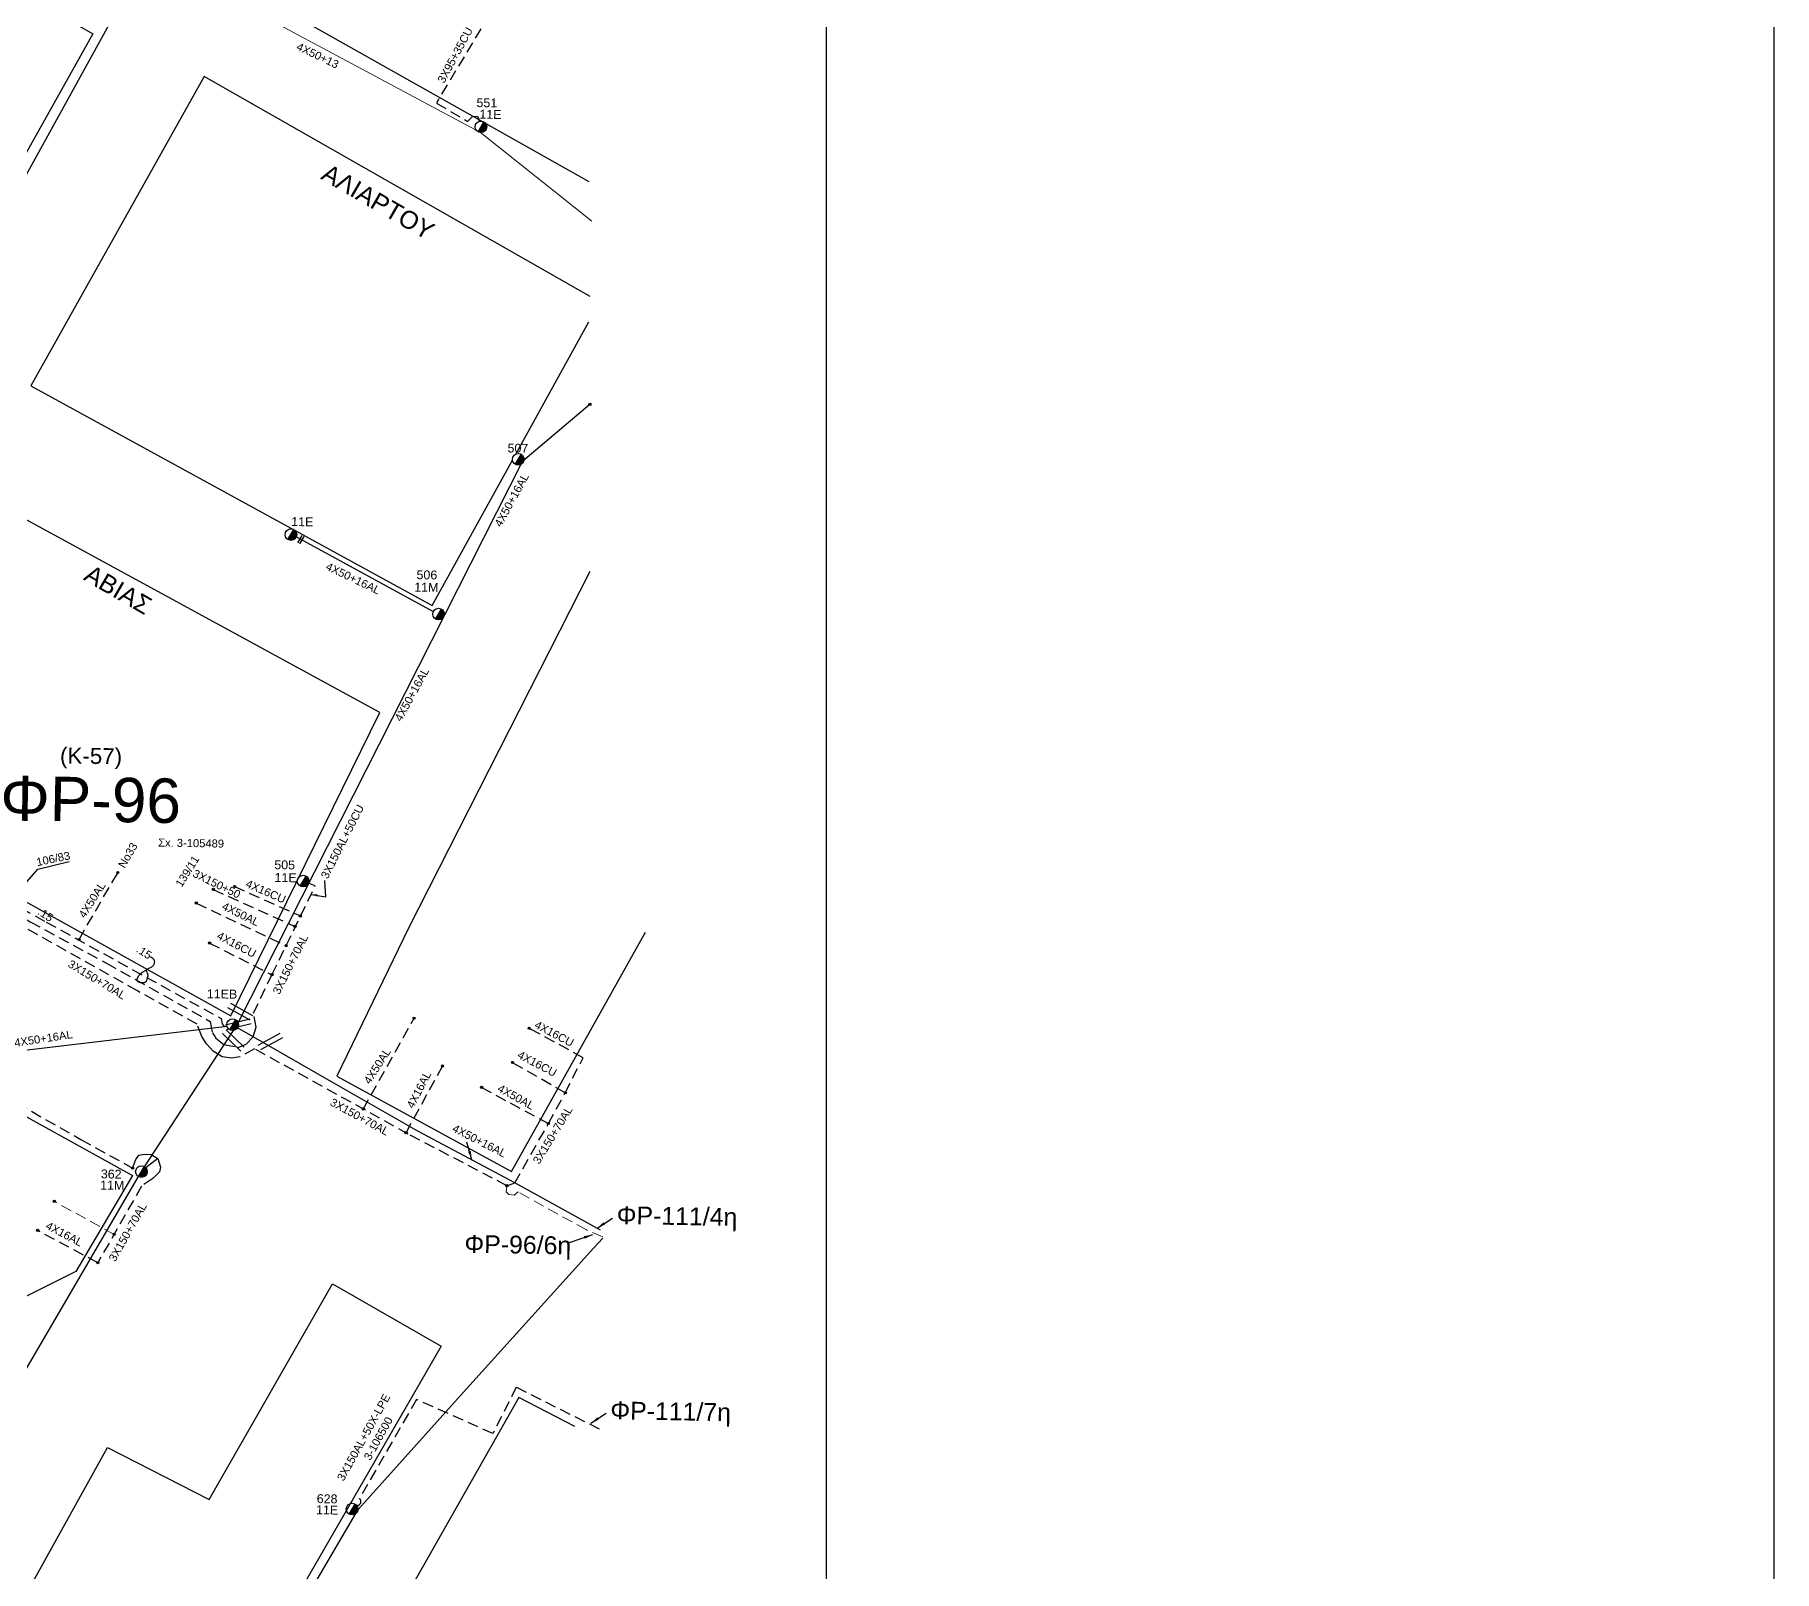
# Model space of a CAD drawing. Header units: millimetres. Extents: x 2875 to 4053, y 1200 to 1741.
# Drawn here: x 3849.9 to 4052.7, y 1379.4 to 1558.4 of the extents above; entities that cross this region are included whole.
import ezdxf

# ---------------------------------------------------------------- set-up
doc = ezdxf.new("R2010")
doc.units = ezdxf.units.MM
doc.linetypes.add('DASHED', pattern=[19.05, 12.7, -6.35])
doc.layers.add('Άγνωστα', color=7, linetype='Continuous', lineweight=5)
for name, color, linetype in [('Γυμνά εναέρια ΧΤ και ΦΟΠ (3Φ)   4x50+16AL', 7, 'Continuous'), ('Εναέρια παροχή ΧΤ 4x16', 7, 'Continuous'), ('Επιγραφές - Σχήματα', 7, 'Continuous'), ('Καλώδια ΧΤ   3x150+70AL', 7, 'DASHED'), ('Καλώδια ΧΤ   3x150AL+50CU', 7, 'DASHED'), ('Καλώδια ΧΤ   3x150AL+50XLPE', 7, 'DASHED'), ('Καλώδια ΧΤ   3x95+35 CU', 7, 'DASHED'), ('Μηχανική τομή', 7, 'Continuous'), ('ΠΙΝΑΚΙΔΑ', 7, 'Continuous'), ('Στύλος ΦΜ', 7, 'Continuous'), ('Στύλος ΦΜ @ 1', 7, 'Continuous'), ('Συνδέσεις', 7, 'Continuous'), ('Συνεστραμμένα ΧΤ   3x70+54.6+25 AL', 7, 'SYN_LINE'), ('Συνεστραμμένα ΧΤ   4x120+25 AL', 7, 'SYN_LINE'), ('Τομή', 7, 'Continuous'), ('Υπόβαθρο ΔΕΗ', 7, 'Continuous'), ('Υπόγεια Καλώδια Δικτύου ΧΤ   .15', 7, 'DASHED'), ('Υπόγεια καλώδια Παροχών ΧΤ   4x16AL', 7, 'DASHED'), ('Υπόγεια καλώδια Παροχών ΧΤ   4x16CU', 7, 'DASHED'), ('Υπόγεια καλώδια Παροχών ΧΤ   4x50AL', 7, 'DASHED')]:
    doc.layers.add(name, color=color, linetype=linetype)
doc.styles.get("Standard").update_dxf_attribs({"font": 'ARIAL.TTF'})
doc.linetypes.add('SYN_LINE', pattern='A,0.5,-0.0001,["/\\/\\/\\/",Standard,S=0.1,R=0,X=0,Y=-0.05],-0.25', length=0.7501)
doc.dimstyles.new('ISO-25', dxfattribs={"dimtxt": 2.5, "dimasz": 1, "dimexe": 1.25, "dimexo": 0.625, "dimtad": 1, "dimtxsty": 'Standard', "dimcen": 2.5, "dimadec": 0, "dimazin": 0, "dimtfac": 1, "dimtmove": 0, "dimatfit": 3, "dimfxl": 1.25, "dimarcsym": 0})

# ---------------------------------------------------------------- blocks, each defined once
blk = doc.blocks.new('_ΣΥΝΔΕΣΗ')
at = {"layer": 'Συνδέσεις', "linetype": 'SYN_LINE', "ltscale": 40}
blk.add_hatch(color=256, dxfattribs=at).paths.add_polyline_path([(0.5, -0.01, 1), (-0.5, -0.01, 1)])
at = {"layer": 'Συνδέσεις'}
blk.add_circle((0, -0.01), 0.5, dxfattribs=at)
blk = doc.blocks.new('ΥΠΑΡΧΩΝ ΤΣΙΜΕΝΤΕΝΙΟΣ ΣΤΥΛΟΣ')
at = {"layer": 'Στύλος ΦΜ'}
blk.add_hatch(color=256, dxfattribs=at).paths.add_polyline_path([(-1.29, -2.28, 0.574793), (2.62, 0, 0.268822), (1.3, 2.27)])
blk.add_line((-1.29, -2.28), (1.3, 2.27), dxfattribs=at)
blk.add_circle((0, 0), 2.62, dxfattribs=at)
at = {"layer": 'Στύλος ΦΜ', "flags": 4}
for tag, p in [('ΑΡΙΘΜΟΣ', (-4.68, 8.05)), ('ΤΥΠΟΣ', (-4.91, 3.03))]:
    blk.add_attdef(tag, p, '', height=4, dxfattribs=at)
blk = doc.blocks.new('ΤΟΜΗ')
at = {"layer": 'Τομή', "ltscale": 40}
for p, q in [((-5.68, 0), (5.68, 0)), ((5.68, -2.33), (-5.68, -2.33))]:
    blk.add_line(p, q, dxfattribs=at)
blk = doc.blocks.new('ΜΗΧΑΝΙΚΗ ΤΟΜΗ')
at = {"layer": 'Μηχανική τομή', "ltscale": 40}
for p, q in [((-1.89, 0.78), (1.89, 0.78)), ((1.89, 0), (-1.89, 0))]:
    blk.add_line(p, q, dxfattribs=at)

msp = doc.modelspace()

# ---------------------------------------------------------------- linework, layer by layer
at = {"layer": 'Άγνωστα', "color": 85, "ltscale": 0.1}
msp.add_lwpolyline([(3863.481, 1567.65), (3901.874, 1547.054), (3914.852, 1536.719)], dxfattribs=at)
at = {"layer": 'Άγνωστα', "color": 6, "linetype": 'DASHED', "ltscale": 0.1}
msp.add_lwpolyline([(3916.133, 1418.357), (3914.232, 1419.149), (3906.276, 1423.576), (3905.801, 1423.182), (3905.189, 1423.293), (3904.867, 1423.607), (3904.961, 1424.306)], dxfattribs=at)
at = {"layer": 'Άγνωστα', "color": 2, "linetype": 'DASHED', "ltscale": 0.1}
msp.add_lwpolyline([(3859.192, 1418.631), (3852.23, 1422.473)], dxfattribs=at)
at = {"layer": 'Γυμνά εναέρια ΧΤ και ΦΟΠ (3Φ)   4x50+16AL', "color": 27, "ltscale": 0.1}
for points in [[(3873.643, 1443.301), (3879.528, 1454.858), (3906.836, 1508.77), (3914.637, 1515.372)], [(3880.374, 1499.947), (3896.382, 1491.238)]]:
    msp.add_lwpolyline(points, dxfattribs=at)
at = {"layer": 'Γυμνά εναέρια ΧΤ και ΦΟΠ (3Φ)   4x50+16AL', "color": 151}
msp.add_lwpolyline([(3839.553, 1439.027), (3872.349, 1442.901)], dxfattribs=at)
at = {"layer": 'Γυμνά εναέρια ΧΤ και ΦΟΠ (3Φ)   4x50+16AL', "color": 2}
for points in [[(3887.589, 1386.482), (3887.658, 1386.6), (3899.556, 1399.833), (3915.087, 1417.05), (3916.13, 1418.207)], [(3874.516, 1364.057), (3878.184, 1370.433), (3887.362, 1386.095)]]:
    msp.add_lwpolyline(points, dxfattribs=at)
at = {"layer": 'Εναέρια παροχή ΧΤ 4x16', "color": 133, "linetype": 'Continuous'}
msp.add_lwpolyline([(3915.883, 1419.117), (3905.891, 1424.622), (3894.591, 1430.663), (3884.507, 1436.406), (3873.562, 1442.687)], dxfattribs=at)
at = {"layer": 'Επιγραφές - Σχήματα'}
msp.add_lwpolyline([(3862.888, 1449.471), (3862.975, 1449.279), (3863.038, 1449.119), (3863.079, 1448.986), (3863.103, 1448.875), (3863.112, 1448.782), (3863.11, 1448.703), (3863.1, 1448.633), (3863.084, 1448.567), (3863.066, 1448.501), (3863.047, 1448.437), (3863.026, 1448.374), (3863.004, 1448.313), (3862.981, 1448.255), (3862.957, 1448.202), (3862.932, 1448.153), (3862.907, 1448.11), (3862.881, 1448.073), (3862.855, 1448.042), (3862.828, 1448.017), (3862.799, 1447.996), (3862.768, 1447.98), (3862.734, 1447.967), (3862.698, 1447.957), (3862.658, 1447.949), (3862.614, 1447.944), (3862.567, 1447.94), (3862.517, 1447.938), (3862.466, 1447.939), (3862.414, 1447.942), (3862.361, 1447.947), (3862.309, 1447.954), (3862.258, 1447.964), (3862.208, 1447.976), (3862.161, 1447.99), (3862.117, 1448.007), (3862.075, 1448.026), (3862.037, 1448.048), (3862.002, 1448.071), (3861.971, 1448.096), (3861.945, 1448.123), (3861.923, 1448.151), (3861.906, 1448.182), (3861.893, 1448.214), (3861.885, 1448.248), (3861.881, 1448.284), (3861.881, 1448.322), (3861.884, 1448.362), (3861.892, 1448.404), (3861.903, 1448.448), (3861.918, 1448.494), (3861.936, 1448.542), (3861.958, 1448.59), (3861.983, 1448.639), (3862.012, 1448.689), (3862.044, 1448.739), (3862.079, 1448.789), (3862.118, 1448.839), (3862.16, 1448.888), (3862.206, 1448.937), (3862.255, 1448.986), (3862.308, 1449.035), (3862.366, 1449.084), (3862.428, 1449.132), (3862.494, 1449.181), (3862.565, 1449.23), (3862.639, 1449.279), (3862.717, 1449.328), (3862.797, 1449.376), (3862.879, 1449.424), (3862.962, 1449.471), (3863.045, 1449.518), (3863.127, 1449.563), (3863.208, 1449.607), (3863.286, 1449.65), (3863.363, 1449.693), (3863.436, 1449.736), (3863.505, 1449.779), (3863.57, 1449.823), (3863.63, 1449.868), (3863.684, 1449.914), (3863.732, 1449.962), (3863.775, 1450.012), (3863.811, 1450.063), (3863.842, 1450.116), (3863.868, 1450.171), (3863.888, 1450.227), (3863.903, 1450.285), (3863.913, 1450.344), (3863.917, 1450.404), (3863.912, 1450.468), (3863.893, 1450.535), (3863.855, 1450.608), (3863.793, 1450.688), (3863.704, 1450.777), (3863.581, 1450.875), (3863.422, 1450.985)], dxfattribs=at)
at = {"layer": 'Επιγραφές - Σχήματα', "color": 2}
msp.add_lwpolyline([(3864.283, 1427.483), (3862.902, 1426.371)], dxfattribs=at)
at = {"layer": 'Καλώδια ΧΤ   3x150+70AL', "color": 6, "ltscale": 0.1}
for points in [[(3904.961, 1424.306), (3893.467, 1430.327), (3875.535, 1440.269), (3873.841, 1439.322), (3872.854, 1439.178), (3871.783, 1439.326), (3870.739, 1439.972), (3869.968, 1440.838), (3869.421, 1441.699), (3868.862, 1443.144), (3861.911, 1446.997), (3847.526, 1455.093), (3842.882, 1457.707), (3845.897, 1463.632)], [(3904.961, 1424.306), (3905.891, 1424.622), (3909.804, 1431.538), (3911.766, 1435.121), (3913.849, 1439.222)]]:
    msp.add_lwpolyline(points, dxfattribs=at)
at = {"layer": 'Καλώδια ΧΤ   3x150+70AL', "color": 27, "ltscale": 0.1}
msp.add_lwpolyline([(3846.463, 1463.335), (3844.009, 1458.278), (3849.408, 1455.061), (3858.292, 1450.247), (3870.391, 1443.434), (3870.64, 1442.121), (3871.035, 1441.482), (3871.972, 1440.767), (3873.66, 1440.422), (3874.593, 1440.812), (3875.398, 1441.656), (3875.733, 1442.778), (3875.445, 1444.408), (3877.58, 1448.889), (3877.58, 1448.889), (3882.639, 1459.259), (3881.838, 1459.574)], dxfattribs=at)
at = {"layer": 'Καλώδια ΧΤ   3x150+70AL', "color": 2, "ltscale": 0.1}
msp.add_lwpolyline([(3861.352, 1426.348), (3861.718, 1427.369), (3862.09, 1427.868), (3862.741, 1427.968), (3863.515, 1427.954), (3864.283, 1427.483), (3864.613, 1426.466), (3864.493, 1425.915), (3863.708, 1425.146), (3862.384, 1424.231), (3857.286, 1415.322)], dxfattribs=at)
at = {"layer": 'Καλώδια ΧΤ   3x150AL+50XLPE', "color": 2, "linetype": 'DASHED', "ltscale": 0.1}
msp.add_lwpolyline([(3915.749, 1395.93), (3906.061, 1400.817), (3903.338, 1395.419), (3894.445, 1399.389), (3887.778, 1387.85, -0.7694084), (3887.444, 1387.046)], format="xyb", dxfattribs=at)
at = {"layer": 'Καλώδια ΧΤ   3x95+35 CU', "color": 85, "ltscale": 0.1}
msp.add_lwpolyline([(3901.931, 1559.126), (3896.75, 1550.476), (3900.374, 1548.349), (3900.971, 1548.929), (3901.551, 1548.964), (3901.696, 1548.606), (3901.714, 1548.569), (3901.681, 1548.335)], dxfattribs=at)
at = {"layer": 'ΠΙΝΑΚΙΔΑ'}
msp.add_lwpolyline([(2883.045, 1200.853), (3942.226, 1200.46), (3942.226, 1741.119), (2883.045, 1741.119)], close=True, dxfattribs=at)
at = {"layer": 'ΠΙΝΑΚΙΔΑ', "ltscale": 10}
msp.add_lwpolyline([(3921.474, 1200.619), (4052.663, 1200.44), (4052.663, 1741.119), (3921.502, 1741.119)], dxfattribs=at)
at = {"layer": 'Συνεστραμμένα ΧΤ   3x70+54.6+25 AL', "color": 2, "ltscale": 10}
for points in [[(3862.745, 1426.514), (3873.116, 1442.404)], [(3843.256, 1393.274), (3852.039, 1408.246), (3862.032, 1425.361)]]:
    msp.add_lwpolyline(points, dxfattribs=at)
at = {"layer": 'Συνεστραμμένα ΧΤ   4x120+25 AL', "color": 1, "linetype": 'SYN_LINE', "ltscale": 10}
msp.add_lwpolyline([(3802.267, 1459.983), (3812.203, 1476.845), (3820.17, 1490.786), (3832.449, 1512.671), (3846.012, 1536.789), (3863.198, 1567.974)], dxfattribs=at)
at = {"layer": 'Υπόβαθρο ΔΕΗ', "ltscale": 0.1}
for points in [[(3915.462, 1590.577), (3895.687, 1598.947), (3889.198, 1587.525), (3875.116, 1563.558), (3914.527, 1541.349)], [(3811.714, 1478.071), (3788.077, 1491.43), (3833.238, 1571.999), (3856.722, 1558.563), (3811.596, 1478.058)], [(3914.681, 1527.952), (3869.679, 1553.592), (3849.468, 1517.522), (3896.255, 1491.932), (3905.62, 1508.873)], [(3906.004, 1509.568), (3914.518, 1524.969)], [(3842.732, 1505.315), (3823.698, 1471.398), (3872.796, 1444.119), (3890.173, 1479.456), (3842.706, 1505.268)]]:
    msp.add_lwpolyline(points, dxfattribs=at)
at = {"layer": 'Υπόβαθρο ΔΕΗ'}
for points in [[(3914.63, 1495.868), (3893.502, 1454.307), (3885.144, 1437.067), (3905.521, 1425.957), (3921.124, 1453.834)], [(3816.056, 1406.491), (3792.949, 1419.03), (3812.051, 1453.081), (3842.826, 1435.71), (3861.346, 1425.507), (3854.729, 1414.286), (3827.093, 1400.501), (3817.013, 1405.971)], [(3912.865, 1396.244), (3906.366, 1399.63), (3862.1, 1321.657), (3885.471, 1308.671), (3892.569, 1321.136), (3906.17, 1346.297), (3914.264, 1362.096)]]:
    msp.add_lwpolyline(points, dxfattribs=at)
msp.add_lwpolyline([(3884.634, 1412.853), (3897.322, 1405.592), (3873.516, 1364.393), (3860.53, 1341.917), (3852.293, 1327.021), (3828.642, 1339.947), (3838.575, 1357.916), (3849.763, 1378.175), (3858.422, 1393.79), (3870.254, 1387.741)], close=True, dxfattribs=at)
at = {"layer": 'Υπόγεια Καλώδια Δικτύου ΧΤ   .15', "color": 2, "ltscale": 0.1}
msp.add_lwpolyline([(3845.332, 1463.928), (3840.842, 1455.208), (3834.429, 1443.898), (3840.903, 1440.083), (3841.21, 1439.508), (3841.269, 1438.396), (3841.273, 1437.685), (3855.323, 1429.688), (3861.352, 1426.348)], dxfattribs=at)
at = {"layer": 'Υπόγεια Καλώδια Δικτύου ΧΤ   .15', "color": 1, "ltscale": 0.1}
msp.add_lwpolyline([(3847.028, 1463.039), (3846.445, 1461.653), (3844.962, 1458.493), (3851.286, 1455.029), (3871.68, 1443.771), (3871.772, 1443.164), (3872.015, 1442.861), (3872.349, 1442.901)], dxfattribs=at)
at = {"layer": 'Υπόγεια καλώδια Παροχών ΧΤ   4x16AL', "color": 6, "ltscale": 0.1}
msp.add_lwpolyline([(3893.216, 1430.466), (3897.46, 1438.232)], dxfattribs=at)
at = {"layer": 'Υπόγεια καλώδια Παροχών ΧΤ   4x16AL', "color": 2, "ltscale": 0.1}
msp.add_lwpolyline([(3857.286, 1415.322), (3850.285, 1419.08)], dxfattribs=at)
at = {"layer": 'Υπόγεια καλώδια Παροχών ΧΤ   4x16CU', "color": 27, "ltscale": 0.1}
for points in [[(3870.749, 1458.812), (3880.266, 1454.528)], [(3873.205, 1459.189), (3880.896, 1455.742)], [(3870.315, 1452.582), (3877.58, 1448.889)]]:
    msp.add_lwpolyline(points, dxfattribs=at)
at = {"layer": 'Υπόγεια καλώδια Παροχών ΧΤ   4x16CU', "color": 6, "ltscale": 0.1}
for points in [[(3913.849, 1439.222), (3907.558, 1442.648)], [(3911.766, 1435.121), (3905.611, 1438.658)]]:
    msp.add_lwpolyline(points, dxfattribs=at)
at = {"layer": 'Υπόγεια καλώδια Παροχών ΧΤ   4x50AL', "color": 1, "ltscale": 0.1}
msp.add_lwpolyline([(3855.099, 1453.014), (3859.628, 1460.804)], dxfattribs=at)
at = {"layer": 'Υπόγεια καλώδια Παροχών ΧΤ   4x50AL', "color": 27, "ltscale": 0.1}
msp.add_lwpolyline([(3868.766, 1457.25), (3879.236, 1452.284)], dxfattribs=at)
at = {"layer": 'Υπόγεια καλώδια Παροχών ΧΤ   4x50AL', "color": 6, "ltscale": 0.1}
for points in [[(3888.224, 1433.226), (3894.149, 1443.822)], [(3902.012, 1435.757), (3909.804, 1431.538)]]:
    msp.add_lwpolyline(points, dxfattribs=at)

# ---------------------------------------------------------------- block references
at = {"layer": 'Μηχανική τομή', "xscale": 0.2590415103700861, "yscale": 0.2590415103700861, "zscale": 0.2590415103700861, "rotation": 239.5090725814745}
msp.add_blockref('ΜΗΧΑΝΙΚΗ ΤΟΜΗ', (3880.859, 1499.643), dxfattribs=at)
at = {"layer": 'Στύλος ΦΜ @ 1', "ltscale": 40}
ref = msp.add_blockref('ΥΠΑΡΧΩΝ ΤΣΙΜΕΝΤΕΝΙΟΣ ΣΤΥΛΟΣ', (3901.943, 1547.71), dxfattribs=dict(at, xscale=0.2590415103700448, yscale=0.2590415103700448, zscale=0.2590415103700448, rotation=359.0199368875902))
ref.add_attrib('ΤΥΠΟΣ', '11E', (3901.751, 1548.669), dxfattribs={"layer": 'Στύλος ΦΜ', "height": 1.0362, "rotation": 359.01994, "flags": 4})
ref.add_attrib('ΑΡΙΘΜΟΣ', '551', (3901.417, 1550.016), dxfattribs={"layer": 'Στύλος ΦΜ', "height": 1.0362, "rotation": 359.01994, "flags": 4})
ref = msp.add_blockref('ΥΠΑΡΧΩΝ ΤΣΙΜΕΝΤΕΝΙΟΣ ΣΤΥΛΟΣ', (3906.293, 1508.955), dxfattribs=dict(at, xscale=0.2590415103700448, yscale=0.2590415103700448, zscale=0.2590415103700448, rotation=359.0199368875902))
ref.add_attrib('ΤΥΠΟΣ', '507', (3905.033, 1509.76), dxfattribs={"layer": 'Στύλος ΦΜ', "height": 1.0362, "rotation": 359.01994, "flags": 4})
ref = msp.add_blockref('ΥΠΑΡΧΩΝ ΤΣΙΜΕΝΤΕΝΙΟΣ ΣΤΥΛΟΣ', (3879.798, 1500.186), dxfattribs=dict(at, xscale=0.2590415103700448, yscale=0.2590415103700448, zscale=0.2590415103700448, rotation=359.0199368875902))
ref.add_attrib('ΑΡΙΘΜΟΣ', '11E', (3879.827, 1501.19), dxfattribs={"layer": 'Στύλος ΦΜ', "height": 1.0362, "rotation": 359.01994, "flags": 4})
ref = msp.add_blockref('ΥΠΑΡΧΩΝ ΤΣΙΜΕΝΤΕΝΙΟΣ ΣΤΥΛΟΣ', (3897.006, 1490.928), dxfattribs=dict(at, xscale=0.2590415103700448, yscale=0.2590415103700448, zscale=0.2590415103700448, rotation=359.0199368875902))
ref.add_attrib('ΤΥΠΟΣ', '506', (3894.426, 1494.996), dxfattribs={"layer": 'Στύλος ΦΜ', "height": 1.0362, "rotation": 359.01994, "flags": 4})
ref.add_attrib('ΑΡΙΘΜΟΣ', '11M', (3894.167, 1493.556), dxfattribs={"layer": 'Στύλος ΦΜ', "height": 1.0362, "rotation": 359.01994, "flags": 4})
ref = msp.add_blockref('ΥΠΑΡΧΩΝ ΤΣΙΜΕΝΤΕΝΙΟΣ ΣΤΥΛΟΣ', (3881.22, 1459.805), dxfattribs=dict(at, xscale=0.2590415103700448, yscale=0.2590415103700448, zscale=0.2590415103700448, rotation=359.0199368875902))
ref.add_attrib('ΤΥΠΟΣ', '505', (3877.851, 1461.199), dxfattribs={"layer": 'Στύλος ΦΜ', "height": 1.0362, "rotation": 359.01994, "flags": 4})
ref.add_attrib('ΑΡΙΘΜΟΣ', '11E', (3877.884, 1459.712), dxfattribs={"layer": 'Στύλος ΦΜ', "height": 1.0362, "rotation": 359.01994, "flags": 4})
ref = msp.add_blockref('ΥΠΑΡΧΩΝ ΤΣΙΜΕΝΤΕΝΙΟΣ ΣΤΥΛΟΣ', (3873.005, 1443.073), dxfattribs=dict(at, xscale=0.2590415103700448, yscale=0.2590415103700448, zscale=0.2590415103700448, rotation=359.0199368875902))
ref.add_attrib('ΤΥΠΟΣ', '11EB', (3869.988, 1446.159), dxfattribs={"layer": 'Στύλος ΦΜ', "height": 1.0362, "rotation": 359.01994, "flags": 4})
ref = msp.add_blockref('ΥΠΑΡΧΩΝ ΤΣΙΜΕΝΤΕΝΙΟΣ ΣΤΥΛΟΣ', (3862.374, 1425.946), dxfattribs=dict(at, xscale=0.2590415103700448, yscale=0.2590415103700448, zscale=0.2590415103700448, rotation=359.0199368875902))
ref.add_attrib('ΤΥΠΟΣ', '11M', (3857.554, 1423.863), dxfattribs={"layer": 'Στύλος ΦΜ', "height": 1.0362, "rotation": 359.01994, "flags": 4})
ref.add_attrib('ΑΡΙΘΜΟΣ', '362', (3857.637, 1425.164), dxfattribs={"layer": 'Στύλος ΦΜ', "height": 1.0362, "rotation": 359.01994, "flags": 4})
ref = msp.add_blockref('ΥΠΑΡΧΩΝ ΤΣΙΜΕΝΤΕΝΙΟΣ ΣΤΥΛΟΣ', (3886.924, 1386.612), dxfattribs=dict(at, xscale=0.2590415103700448, yscale=0.2590415103700448, zscale=0.2590415103700448, rotation=359.0199368875902))
ref.add_attrib('ΤΥΠΟΣ', '11E', (3882.715, 1386.018), dxfattribs={"layer": 'Στύλος ΦΜ', "height": 1.0362, "rotation": 359.01994, "flags": 4})
ref.add_attrib('ΑΡΙΘΜΟΣ', '628', (3882.799, 1387.319), dxfattribs={"layer": 'Στύλος ΦΜ', "height": 1.0362, "rotation": 359.01994, "flags": 4})
at = {"layer": 'Συνδέσεις', "xscale": 0.2590415103700448, "yscale": 0.2590415103700448, "zscale": 0.2590415103700448, "rotation": 359.0199368875902}
for p in [(3914.638, 1515.375), (3859.629, 1460.807), (3859.629, 1460.807), (3855.1, 1453.004), (3870.319, 1452.594), (3879.237, 1452.287), (3877.583, 1448.901), (3894.153, 1443.834), (3907.561, 1442.66), (3897.464, 1438.244), (3905.615, 1438.67), (3902.015, 1435.769), (3911.769, 1435.133), (3888.227, 1433.238), (3909.808, 1431.55), (3893.22, 1430.478), (3861.352, 1426.348), (3904.965, 1424.318), (3852.233, 1422.485), (3850.289, 1419.092), (3859.195, 1418.643), (3857.29, 1415.334)]:
    msp.add_blockref('_ΣΥΝΔΕΣΗ', p, dxfattribs=at)
at = {"layer": 'Τομή'}
for p, xscale, yscale, zscale, rotation in [((3874.039, 1444.856), 0.2590415103700348, 0.2590415103700348, 0.2590415103700348, 330.752443766573), ((3873.586, 1443.393), 0.2590415103700434, 0.2590415103700434, 0.2590415103700434, 13.9353024169315), ((3873.3, 1441.453), 0.2590415103699917, 0.2590415103699917, 0.2590415103699917, 316.2831056747881), ((3877.253, 1441.377), 0.2590415103699916, 0.2590415103699916, 0.2590415103699916, 28.69655094095351)]:
    msp.add_blockref('ΤΟΜΗ', p, dxfattribs=dict(at, xscale=xscale, yscale=yscale, zscale=zscale, rotation=rotation))
at = {"layer": 'Υπόγεια καλώδια Παροχών ΧΤ   4x16CU', "xscale": 0.2590415103700448, "yscale": 0.2590415103700448, "zscale": 0.2590415103700448, "rotation": 359.0199368875902}
for p in [(3870.764, 1458.834), (3873.234, 1459.177), (3880.897, 1455.745), (3880.267, 1454.531)]:
    msp.add_blockref('_ΣΥΝΔΕΣΗ', p, dxfattribs=at)
at = {"layer": 'Υπόγεια καλώδια Παροχών ΧΤ   4x50AL', "xscale": 0.2590415103700448, "yscale": 0.2590415103700448, "zscale": 0.2590415103700448, "rotation": 359.0199368875902}
msp.add_blockref('_ΣΥΝΔΕΣΗ', (3868.767, 1457.253), dxfattribs=at)

# ---------------------------------------------------------------- texts
at = {"layer": 'Άγνωστα', "insert": (3880.751, 1557.58), "char_height": 0.9325, "width": 7.90431, "attachment_point": 1, "rotation": 334.43503}
msp.add_mtext('4X50+13', dxfattribs=at)
at = {"layer": 'Γυμνά εναέρια ΧΤ και ΦΟΠ (3Φ)   4x50+16AL', "color": 7, "char_height": 0.9325, "width": 87.23055, "attachment_point": 1}
for insert, rotation in [((3903.46, 1501.445), 61.24618), ((3884.167, 1496.993), 334.32586), ((3891.834, 1478.776), 61.24618), ((3847.495, 1441.407), 8.57812)]:
    msp.add_mtext('4X50+16AL', dxfattribs=dict(at, insert=insert, rotation=rotation))
at = {"layer": 'Επιγραφές - Σχήματα', "attachment_point": 1}
for s, insert, char_height, width, rotation in [('ΑΛΙΑΡΤΟΥ', (3884.206, 1543.495), 2.0723, 15.54428, 329.89532), ('ΑΒΙΑΣ', (3856.555, 1496.774), 2.0723, 15.54428, 329.89532), ('(Κ-57)', (3852.903, 1475.391), 1.8651, 8.36053, 359.01994), ('ΦΡ-96', (3845.971, 1472.094), 5.1808, 8.8687, 359.01994), ('\\pt0.93255;No33', (3859.602, 1461.695), 0.93255, 3.66915, 59.94762), ('Σx. 3-105489', (3864.327, 1464.766), 0.93255, 8.36053, 359.01994), ('\\pt0.93255;106/83', (3850.049, 1462.452), 0.93255, 3.66915, 11.83334), ('ΦΡ-111/4η', (3917.784, 1421.921), 2.0723, 8.8687, 359.01994), ('ΦΡ-96/6η', (3900.033, 1418.578), 2.0723, 8.8687, 359.01994), ('ΦΡ-111/7η', (3917.043, 1399.167), 2.0723, 8.8687, 359.01994)]:
    msp.add_mtext(s, dxfattribs=dict(at, insert=insert, char_height=char_height, width=width, rotation=rotation))
at = {"layer": 'Καλώδια ΧΤ   3x150+70AL', "color": 7, "char_height": 0.9325, "width": 87.23055, "attachment_point": 1}
for insert, rotation in [((3877.616, 1446.934), 63.42854), ((3854.199, 1450.676), 328.89456), ((3884.709, 1434.552), 331.34963), ((3907.931, 1427.223), 58.57731), ((3858.499, 1415.824), 60.52589)]:
    msp.add_mtext('3X150+70AL', dxfattribs=dict(at, insert=insert, rotation=rotation))
at = {"layer": 'Καλώδια ΧΤ   3x150AL+50CU', "color": 7, "insert": (3883.235, 1460.408), "char_height": 0.93255, "width": 87.23055, "attachment_point": 1, "rotation": 63.04493}
msp.add_mtext('3X150AL+50CU', dxfattribs=at)
at = {"layer": 'Καλώδια ΧΤ   3x95+35 CU', "color": 7, "insert": (3896.823, 1553.158), "char_height": 0.9325, "width": 87.23055, "attachment_point": 1, "rotation": 61.55857}
msp.add_mtext('3X95+35CU', dxfattribs=at)
at = {"layer": 'Υπόγεια Καλώδια Δικτύου ΧΤ   .15', "color": 7, "char_height": 0.9325, "width": 87.23055, "attachment_point": 1}
for insert, rotation in [((3850.702, 1456.776), 326.56758), ((3862.173, 1452.399), 327.5793)]:
    msp.add_mtext('.15', dxfattribs=dict(at, insert=insert, rotation=rotation))
at = {"layer": 'Υπόγεια Καλώδια Δικτύου ΧΤ   .15', "insert": (3885.114, 1390.25), "char_height": 0.93255, "attachment_point": 1, "rotation": 60.98614}
msp.add_mtext_dynamic_manual_height_columns('3X150AL+50X-LPE\\P          3-106500', width=57.999, gutter_width=12.5, heights=[0], dxfattribs=at)
at = {"layer": 'Υπόγεια καλώδια Παροχών ΧΤ   4x16AL', "color": 7, "char_height": 0.9325, "width": 87.23055, "attachment_point": 1}
for s, insert, rotation in [('4X16AL', (3893.228, 1433.652), 62.59279), ('4X50+16AL', (3898.93, 1431.504), 333.02056), ('4X16AL', (3851.563, 1420.171), 332.15439)]:
    msp.add_mtext(s, dxfattribs=dict(at, insert=insert, rotation=rotation))
at = {"layer": 'Υπόγεια καλώδια Παροχών ΧΤ   4x16CU', "color": 7, "char_height": 0.9325, "width": 87.23055, "attachment_point": 1}
for insert, rotation in [((3874.803, 1460.016), 336.23574), ((3871.505, 1453.968), 332.07619), ((3908.533, 1443.585), 332.07619), ((3906.543, 1440.085), 332.07619)]:
    msp.add_mtext('4X16CU', dxfattribs=dict(at, insert=insert, rotation=rotation))
at = {"layer": 'Υπόγεια καλώδια Παροχών ΧΤ   4x50AL', "color": 7, "char_height": 0.9325, "width": 87.23055, "attachment_point": 1}
for s, insert, rotation in [('139/11', (3866.276, 1459.504), 58.1108), ('3X150+50', (3868.665, 1461.212), 333.878), ('4X50AL', (3854.989, 1455.903), 57.80111), ('4X50AL', (3872.069, 1457.398), 333.878), ('4X50AL', (3888.21, 1436.565), 57.17715), ('4X50AL', (3904.227, 1436.179), 331.05211)]:
    msp.add_mtext(s, dxfattribs=dict(at, insert=insert, rotation=rotation))

# ---------------------------------------------------------------- leaders
at = {"layer": 'Επιγραφές - Σχήματα'}
for points, override in [([(3846.511, 1456.787), (3850.307, 1461.209), (3853.946, 1462.082)], {"dimasz": 0.75, "dimgap": 0.625, "dimtad": 0}), ([(3882.149, 1458.249), (3883.859, 1457.961), (3883.751, 1459.865)], {"dimasz": 0.75, "dimtad": 0})]:
    msp.add_leader(points, dimstyle='ISO-25', override=override, dxfattribs=at)
at = {"layer": 'Επιγραφές - Σχήματα', "ltscale": 40}
for points in [[(3900.876, 1427.333), (3900.3, 1429.363)], [(3915.495, 1419.373), (3917.261, 1420.528)], [(3914.942, 1418.59), (3912.204, 1417.657)], [(3914.754, 1396.62), (3916.52, 1397.774)]]:
    msp.add_leader(points, dimstyle='ISO-25', override={"dimasz": 1, "dimtad": 0}, dxfattribs=at)

doc.saveas('drawing.dxf')
